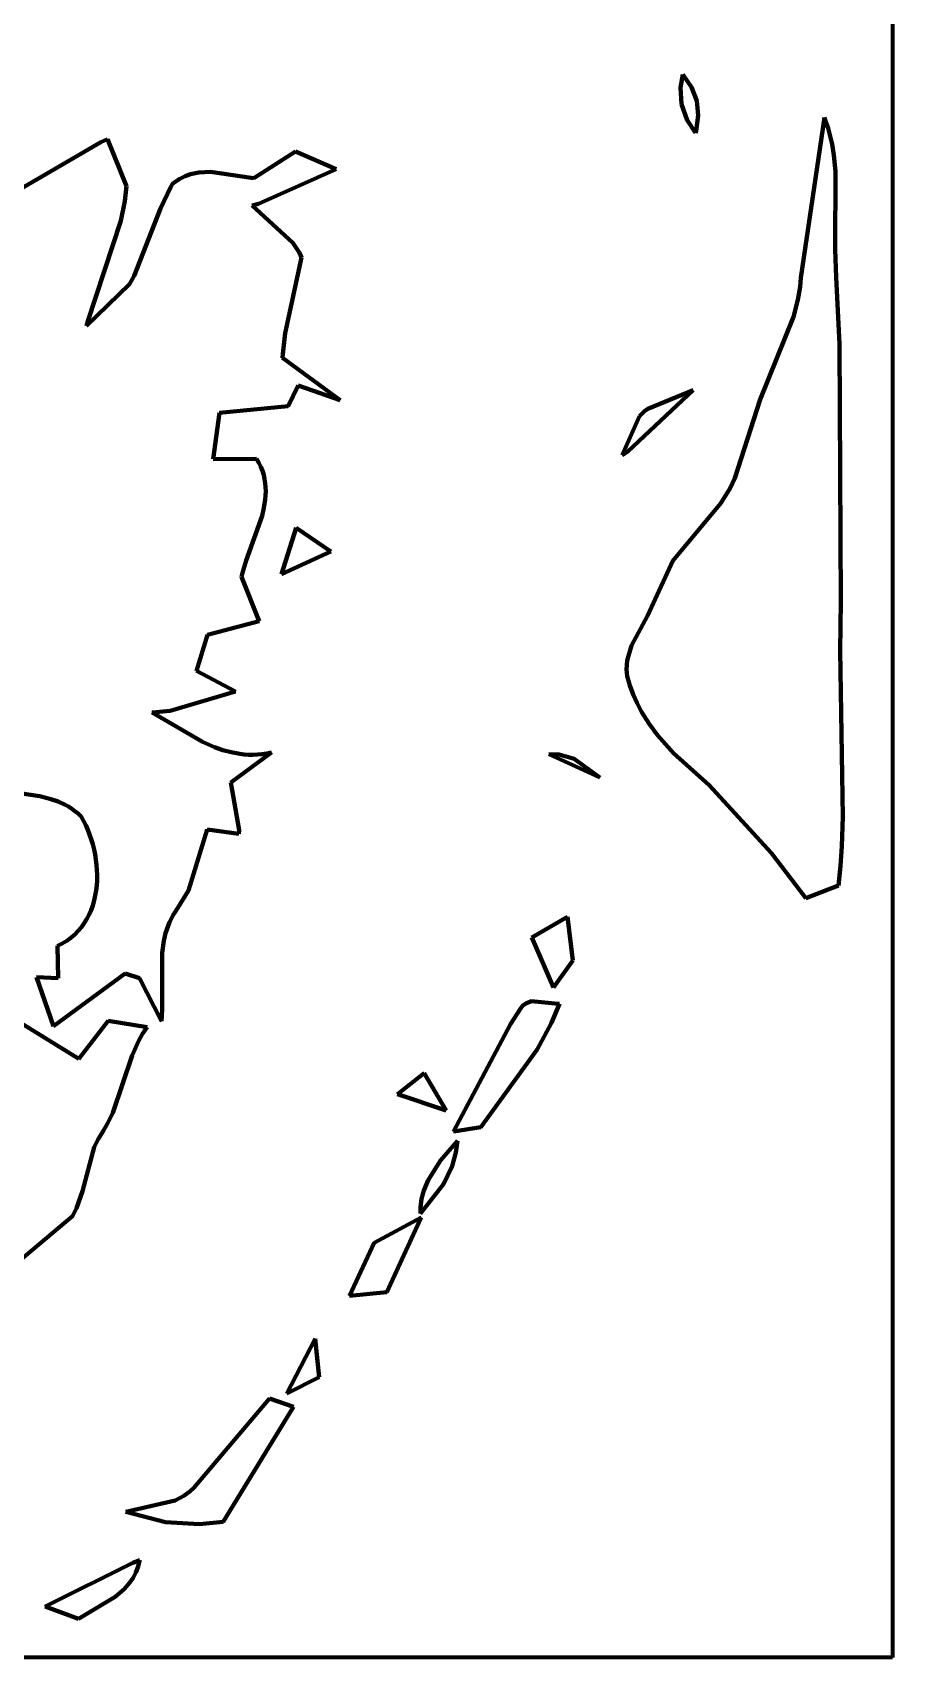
# Model space of a CAD drawing. Header units: millimetres. Extents: x 0 to 3.65, y 0 to 5.24.
# Drawn here: x 2.272 to 3.653, y 0 to 2.608 of the extents above; entities that cross this region are included whole.
import ezdxf

# ---------------------------------------------------------------- set-up
doc = ezdxf.new("R2010")
doc.units = ezdxf.units.MM
doc.layers.add('color#1b1b1dff', color=7, linetype='CONTINUOUS', lineweight=100)
doc.layers.add('color#fcfcfcff', color=7, linetype='CONTINUOUS', lineweight=100)

msp = doc.modelspace()

# ---------------------------------------------------------------- linework, layer by layer
at = {"layer": 'color#1b1b1dff'}
for p, q in [((3.6528, 5.2361), (3.6528, 0)), ((3.3161, 2.5402), (3.3124, 2.5193)), ((3.3302, 2.5199), (3.3161, 2.5402)), ((3.3124, 2.5193), (3.314, 2.4924)), ((3.3385, 2.4977), (3.3302, 2.5199)), ((3.314, 2.4924), (3.3229, 2.4669)), ((3.341, 2.4742), (3.3385, 2.4977)), ((3.3229, 2.4669), (3.3366, 2.4465)), ((3.3375, 2.45), (3.341, 2.4742)), ((3.5434, 2.4711), (3.5058, 2.214)), ((3.5465, 2.4626), (3.5434, 2.4711)), ((3.5493, 2.4541), (3.5465, 2.4626)), ((3.5518, 2.4456), (3.5493, 2.4541)), ((2.3821, 2.4314), (2.2458, 2.3524)), ((2.3926, 2.4365), (2.3821, 2.4314)), ((2.423, 2.3609), (2.3926, 2.4365)), ((3.3366, 2.4465), (3.3375, 2.45)), ((3.5558, 2.4283), (3.5518, 2.4456)), ((3.5586, 2.4109), (3.5558, 2.4283)), ((2.6942, 2.4165), (2.6275, 2.3736)), ((2.7597, 2.3882), (2.6942, 2.4165)), ((3.5612, 2.3845), (3.5586, 2.4109)), ((2.509, 2.373), (2.501, 2.3678)), ((2.5174, 2.377), (2.509, 2.373)), ((2.526, 2.3801), (2.5174, 2.377)), ((2.5394, 2.383), (2.526, 2.3801)), ((2.5579, 2.3842), (2.5394, 2.383)), ((2.6231, 2.3746), (2.5579, 2.3842)), ((2.6275, 2.3736), (2.6231, 2.3746)), ((2.6349, 2.3328), (2.7597, 2.3882)), ((3.5606, 2.2593), (3.5612, 2.3845)), ((2.4203, 2.3368), (2.423, 2.3609)), ((2.4943, 2.36), (2.4777, 2.3251)), ((2.4971, 2.3648), (2.4943, 2.36)), ((2.501, 2.3678), (2.4971, 2.3648)), ((2.4142, 2.3052), (2.4203, 2.3368)), ((2.4777, 2.3251), (2.4354, 2.2169)), ((2.6251, 2.3302), (2.6349, 2.3328)), ((2.69, 2.27), (2.6251, 2.3302)), ((2.3612, 2.1446), (2.4142, 2.3052)), ((2.7009, 2.2538), (2.69, 2.27)), ((2.6776, 2.1251), (2.7043, 2.2467)), ((2.7043, 2.2467), (2.7009, 2.2538)), ((3.5623, 2.2149), (3.5606, 2.2593)), ((2.4354, 2.2169), (2.4277, 2.2035)), ((2.4277, 2.2035), (2.3588, 2.137)), ((3.5045, 2.1997), (3.5009, 2.1786)), ((3.5058, 2.214), (3.5045, 2.1997)), ((3.5677, 2.1073), (3.5623, 2.2149)), ((3.5009, 2.1786), (3.4936, 2.1512)), ((2.3588, 2.137), (2.3612, 2.1446)), ((3.4936, 2.1512), (3.4403, 2.0188)), ((2.6739, 2.0913), (2.6776, 2.1251)), ((2.6737, 2.0856), (2.6739, 2.0913)), ((3.5699, 1.6944), (3.5677, 2.1073)), ((2.7661, 2.0176), (2.6737, 2.0856)), ((2.6828, 2.008), (2.6987, 2.041)), ((2.6987, 2.041), (2.7661, 2.0176)), ((2.5726, 1.9973), (2.6828, 2.008)), ((3.2279, 1.9351), (3.3328, 2.0335)), ((3.3328, 2.0335), (3.2599, 2.0037)), ((3.4403, 2.0188), (3.3995, 1.8922)), ((2.5625, 1.9228), (2.5726, 1.9973)), ((3.2465, 1.9918), (3.2188, 1.9292)), ((3.2549, 2.0001), (3.2465, 1.9918)), ((3.2599, 2.0037), (3.2549, 2.0001)), ((3.2188, 1.9292), (3.2279, 1.9351)), ((2.6318, 1.9237), (2.5625, 1.9228)), ((2.6356, 1.9172), (2.6318, 1.9237)), ((2.6387, 1.9106), (2.6356, 1.9172)), ((2.6413, 1.9041), (2.6387, 1.9106)), ((2.6434, 1.8975), (2.6413, 1.9041)), ((2.6449, 1.891), (2.6434, 1.8975)), ((2.6459, 1.8844), (2.6449, 1.891)), ((2.6465, 1.8778), (2.6459, 1.8844)), ((2.6467, 1.8713), (2.6465, 1.8778)), ((3.3995, 1.8922), (3.3921, 1.8765)), ((2.6438, 1.845), (2.6459, 1.8581)), ((2.6459, 1.8581), (2.6465, 1.8647)), ((2.6465, 1.8647), (2.6467, 1.8713)), ((3.377, 1.8523), (3.3003, 1.7598)), ((3.3921, 1.8765), (3.377, 1.8523)), ((2.6153, 1.7601), (2.6407, 1.8319)), ((2.6407, 1.8319), (2.6438, 1.845)), ((2.6956, 1.8128), (2.6722, 1.7383)), ((2.7511, 1.7745), (2.6956, 1.8128)), ((2.6722, 1.7383), (2.7511, 1.7745)), ((2.6095, 1.7407), (2.6153, 1.7601)), ((3.3003, 1.7598), (3.2596, 1.6715)), ((2.6079, 1.7342), (2.6095, 1.7407)), ((2.6361, 1.6632), (2.6079, 1.7342)), ((3.2596, 1.6715), (3.2337, 1.6238)), ((3.5687, 1.6158), (3.5699, 1.6944)), ((2.5532, 1.6411), (2.6361, 1.6632)), ((2.5354, 1.5834), (2.5532, 1.6411)), ((3.2337, 1.6238), (3.2266, 1.5998)), ((3.2266, 1.5998), (3.2256, 1.5856)), ((3.5731, 1.3488), (3.5687, 1.6158)), ((2.5982, 1.5503), (2.5354, 1.5834)), ((3.2256, 1.5856), (3.2269, 1.5747)), ((3.2269, 1.5747), (3.2312, 1.5597)), ((2.493, 1.5188), (2.5982, 1.5503)), ((3.2312, 1.5597), (3.2365, 1.5452)), ((3.2365, 1.5452), (3.2428, 1.5312)), ((2.4642, 1.5163), (2.493, 1.5188)), ((2.5449, 1.4692), (2.4642, 1.5163)), ((3.2428, 1.5312), (3.2499, 1.5177)), ((3.2499, 1.5177), (3.262, 1.4983)), ((3.262, 1.4983), (3.2757, 1.4799)), ((2.5644, 1.4608), (2.5449, 1.4692)), ((2.5777, 1.4562), (2.5644, 1.4608)), ((3.2757, 1.4799), (3.3012, 1.4511)), ((2.5912, 1.4525), (2.5777, 1.4562)), ((2.5906, 1.404), (2.6557, 1.452)), ((2.605, 1.45), (2.5912, 1.4525)), ((2.612, 1.4492), (2.605, 1.45)), ((2.6191, 1.4487), (2.612, 1.4492)), ((2.6262, 1.4486), (2.6191, 1.4487)), ((2.6334, 1.4489), (2.6262, 1.4486)), ((2.6408, 1.4495), (2.6334, 1.4489)), ((2.6482, 1.4505), (2.6408, 1.4495)), ((2.6557, 1.452), (2.6482, 1.4505)), ((3.1012, 1.4495), (3.1828, 1.4122)), ((3.1175, 1.449), (3.1012, 1.4495)), ((3.1415, 1.4419), (3.1175, 1.449)), ((3.1828, 1.4122), (3.1415, 1.4419)), ((3.3012, 1.4511), (3.3584, 1.3998)), ((2.2024, 1.3938), (2.2838, 1.3822)), ((2.2838, 1.3822), (2.3018, 1.3775)), ((2.6042, 1.3274), (2.5906, 1.404)), ((3.3584, 1.3998), (3.4585, 1.2905)), ((2.3018, 1.3775), (2.3134, 1.3734)), ((2.3134, 1.3734), (2.3246, 1.3683)), ((2.3246, 1.3683), (2.33, 1.3653)), ((2.33, 1.3653), (2.3353, 1.3619)), ((2.3353, 1.3619), (2.3404, 1.3582)), ((2.3404, 1.3582), (2.3454, 1.3541)), ((2.3454, 1.3541), (2.3502, 1.3497)), ((2.3502, 1.3497), (2.354, 1.3428)), ((2.354, 1.3428), (2.3576, 1.3357)), ((2.3576, 1.3357), (2.3609, 1.3283)), ((3.5714, 1.3017), (3.5731, 1.3488)), ((2.3609, 1.3283), (2.3639, 1.3207)), ((2.3639, 1.3207), (2.3666, 1.3129)), ((2.3666, 1.3129), (2.369, 1.3049)), ((2.369, 1.3049), (2.371, 1.2968)), ((2.5229, 1.2307), (2.5525, 1.3287)), ((2.5525, 1.3287), (2.6032, 1.3216)), ((2.6032, 1.3216), (2.6042, 1.3274)), ((2.371, 1.2968), (2.3727, 1.2886)), ((2.3727, 1.2886), (2.3741, 1.2803)), ((2.3741, 1.2803), (2.3751, 1.272)), ((3.4585, 1.2905), (3.5135, 1.2186)), ((3.5693, 1.2704), (3.5714, 1.3017)), ((2.3751, 1.272), (2.3757, 1.2636)), ((2.3757, 1.2636), (2.376, 1.2553)), ((2.376, 1.2553), (2.3759, 1.247)), ((3.5663, 1.239), (3.5693, 1.2704)), ((2.3744, 1.2305), (2.373, 1.2225)), ((2.3753, 1.2387), (2.3744, 1.2305)), ((2.3759, 1.247), (2.3753, 1.2387)), ((2.5056, 1.2027), (2.5229, 1.2307)), ((3.5135, 1.2186), (3.5663, 1.239)), ((2.369, 1.2069), (2.3663, 1.1994)), ((2.3712, 1.2146), (2.369, 1.2069)), ((2.373, 1.2225), (2.3712, 1.2146)), ((2.5018, 1.1972), (2.5056, 1.2027)), ((2.3554, 1.1783), (2.3508, 1.1719)), ((2.3596, 1.1851), (2.3554, 1.1783)), ((2.3632, 1.1921), (2.3596, 1.1851)), ((2.3663, 1.1994), (2.3632, 1.1921)), ((2.486, 1.1622), (2.4899, 1.1742)), ((2.4899, 1.1742), (2.4924, 1.1801)), ((2.4924, 1.1801), (2.4952, 1.1859)), ((2.4952, 1.1859), (2.4983, 1.1916)), ((2.4983, 1.1916), (2.5018, 1.1972)), ((3.131, 1.1887), (3.0739, 1.1555)), ((3.1395, 1.1186), (3.131, 1.1887)), ((2.3272, 1.15), (2.32, 1.1457)), ((2.3339, 1.1549), (2.3272, 1.15)), ((2.3401, 1.1602), (2.3339, 1.1549)), ((2.3457, 1.1659), (2.3401, 1.1602)), ((2.3508, 1.1719), (2.3457, 1.1659)), ((2.4804, 1.1309), (2.4831, 1.1498)), ((2.4831, 1.1498), (2.486, 1.1622)), ((3.0739, 1.1555), (3.1086, 1.0753)), ((2.32, 1.1457), (2.3122, 1.1418)), ((2.3122, 1.1418), (2.3134, 1.0903)), ((2.4802, 1.0399), (2.4804, 1.1309)), ((2.3058, 1.0132), (2.4211, 1.0977)), ((2.4211, 1.0977), (2.4441, 1.0899)), ((3.1086, 1.0753), (3.1395, 1.1186)), ((2.3134, 1.0903), (2.2787, 1.0916)), ((2.2787, 1.0916), (2.3058, 1.0132)), ((2.4441, 1.0899), (2.4795, 1.0209)), ((2.3468, 0.9609), (2.2118, 1.0436)), ((3.0596, 1.046), (3.0564, 1.0422)), ((3.065, 1.0501), (3.0596, 1.046)), ((3.073, 1.053), (3.065, 1.0501)), ((3.1162, 1.0488), (3.073, 1.053)), ((3.1055, 1.0186), (3.1183, 1.0487)), ((3.1183, 1.0487), (3.1162, 1.0488)), ((2.3936, 1.0215), (2.3468, 0.9609)), ((2.4562, 1.0113), (2.3936, 1.0215)), ((2.4795, 1.0209), (2.4802, 1.0399)), ((3.0564, 1.0422), (3.0393, 1.0161)), ((3.0825, 0.9758), (3.1055, 1.0186)), ((2.4426, 0.9892), (2.4489, 1.0005)), ((2.4489, 1.0005), (2.4562, 1.0113)), ((3.0393, 1.0161), (2.948, 0.8442)), ((2.4012, 0.8742), (2.4322, 0.9658)), ((2.4322, 0.9658), (2.4426, 0.9892)), ((2.9917, 0.8512), (3.0825, 0.9758)), ((2.9008, 0.9378), (2.8584, 0.9039)), ((2.9361, 0.8775), (2.9008, 0.9378)), ((2.8584, 0.9039), (2.9361, 0.8775)), ((2.3929, 0.8568), (2.4012, 0.8742)), ((2.3775, 0.8318), (2.3828, 0.8402)), ((2.3828, 0.8402), (2.3864, 0.8456)), ((2.3864, 0.8456), (2.3929, 0.8568)), ((2.948, 0.8442), (2.9917, 0.8512)), ((2.3524, 0.7483), (2.3711, 0.8187)), ((2.3711, 0.8187), (2.3775, 0.8318)), ((2.9543, 0.8291), (2.9271, 0.7973)), ((2.9459, 0.7884), (2.952, 0.8105)), ((2.952, 0.8105), (2.9543, 0.8291)), ((2.9271, 0.7973), (2.9072, 0.7662)), ((2.9321, 0.7595), (2.9459, 0.7884)), ((2.895, 0.7125), (2.9321, 0.7595)), ((2.9072, 0.7662), (2.9002, 0.7493)), ((2.3431, 0.7209), (2.3524, 0.7483)), ((2.8968, 0.736), (2.895, 0.7221)), ((2.9002, 0.7493), (2.8968, 0.736)), ((2.2386, 0.626), (2.3364, 0.708)), ((2.3364, 0.708), (2.3431, 0.7209)), ((2.8962, 0.7062), (2.8207, 0.6652)), ((2.8412, 0.5862), (2.8962, 0.7062)), ((2.895, 0.7221), (2.895, 0.7125)), ((2.8207, 0.6652), (2.7813, 0.5804)), ((2.7813, 0.5804), (2.8412, 0.5862)), ((2.7258, 0.5112), (2.6804, 0.4237)), ((2.7324, 0.4497), (2.7258, 0.5112)), ((2.6804, 0.4237), (2.7324, 0.4497)), ((2.6527, 0.4157), (2.531, 0.2723)), ((2.5785, 0.2176), (2.6912, 0.4023)), ((2.6912, 0.4023), (2.6527, 0.4157)), ((2.5249, 0.2665), (2.5152, 0.2593)), ((2.531, 0.2723), (2.5249, 0.2665)), ((2.501, 0.2518), (2.4222, 0.2335)), ((2.5152, 0.2593), (2.501, 0.2518)), ((2.4222, 0.2335), (2.4859, 0.2174)), ((2.4859, 0.2174), (2.5402, 0.2137)), ((2.5402, 0.2137), (2.5785, 0.2176)), ((2.4333, 0.152), (2.2924, 0.0818)), ((2.4443, 0.156), (2.4333, 0.152)), ((2.4338, 0.1281), (2.4383, 0.1366)), ((2.4383, 0.1366), (2.4418, 0.1459)), ((2.4418, 0.1459), (2.4432, 0.1508)), ((2.4432, 0.1508), (2.4443, 0.156)), ((2.4048, 0.0971), (2.4192, 0.1096)), ((2.4192, 0.1096), (2.4285, 0.1202)), ((2.4285, 0.1202), (2.4338, 0.1281)), ((2.2924, 0.0818), (2.3463, 0.0619)), ((2.3463, 0.0619), (2.4048, 0.0971)), ((3.6528, 0), (0, 0))]:
    msp.add_line(p, q, dxfattribs=at)
at = {"layer": 'color#fcfcfcff'}
for p, q in [((3.3124, 2.5193), (3.3161, 2.5402)), ((3.3161, 2.5402), (3.3302, 2.5199)), ((3.314, 2.4924), (3.3124, 2.5193)), ((3.3302, 2.5199), (3.3385, 2.4977)), ((3.3229, 2.4669), (3.314, 2.4924)), ((3.3385, 2.4977), (3.341, 2.4742)), ((3.3366, 2.4465), (3.3229, 2.4669)), ((3.341, 2.4742), (3.3375, 2.45)), ((3.5058, 2.214), (3.5434, 2.4711)), ((3.5434, 2.4711), (3.5465, 2.4626)), ((3.5465, 2.4626), (3.5493, 2.4541)), ((3.5493, 2.4541), (3.5518, 2.4456)), ((2.2458, 2.3524), (2.3821, 2.4314)), ((2.3821, 2.4314), (2.3926, 2.4365)), ((2.3926, 2.4365), (2.423, 2.3609)), ((3.3375, 2.45), (3.3366, 2.4465)), ((3.5518, 2.4456), (3.5558, 2.4283)), ((3.5558, 2.4283), (3.5586, 2.4109)), ((2.6275, 2.3736), (2.6942, 2.4165)), ((2.6942, 2.4165), (2.7597, 2.3882)), ((3.5586, 2.4109), (3.5612, 2.3845)), ((2.501, 2.3678), (2.509, 2.373)), ((2.509, 2.373), (2.5174, 2.377)), ((2.5174, 2.377), (2.526, 2.3801)), ((2.526, 2.3801), (2.5394, 2.383)), ((2.5394, 2.383), (2.5579, 2.3842)), ((2.5579, 2.3842), (2.6231, 2.3746)), ((2.6231, 2.3746), (2.6275, 2.3736)), ((2.7597, 2.3882), (2.6349, 2.3328)), ((3.5612, 2.3845), (3.5606, 2.2593)), ((2.423, 2.3609), (2.4203, 2.3368)), ((2.4777, 2.3251), (2.4943, 2.36)), ((2.4943, 2.36), (2.4971, 2.3648)), ((2.4971, 2.3648), (2.501, 2.3678)), ((2.4203, 2.3368), (2.4142, 2.3052)), ((2.4354, 2.2169), (2.4777, 2.3251)), ((2.6349, 2.3328), (2.6251, 2.3302)), ((2.6251, 2.3302), (2.69, 2.27)), ((2.4142, 2.3052), (2.3612, 2.1446)), ((2.69, 2.27), (2.7009, 2.2538)), ((2.7043, 2.2467), (2.6776, 2.1251)), ((2.7009, 2.2538), (2.7043, 2.2467)), ((3.5606, 2.2593), (3.5623, 2.2149)), ((2.4277, 2.2035), (2.4354, 2.2169)), ((2.3588, 2.137), (2.4277, 2.2035)), ((3.5009, 2.1786), (3.5045, 2.1997)), ((3.5045, 2.1997), (3.5058, 2.214)), ((3.5623, 2.2149), (3.5677, 2.1073)), ((3.4936, 2.1512), (3.5009, 2.1786)), ((2.3612, 2.1446), (2.3588, 2.137)), ((3.4403, 2.0188), (3.4936, 2.1512)), ((2.6776, 2.1251), (2.6739, 2.0913)), ((2.6739, 2.0913), (2.6737, 2.0856)), ((3.5677, 2.1073), (3.5699, 1.6944)), ((2.6737, 2.0856), (2.7661, 2.0176)), ((2.6987, 2.041), (2.6828, 2.008)), ((2.7661, 2.0176), (2.6987, 2.041)), ((2.6828, 2.008), (2.5726, 1.9973)), ((3.3328, 2.0335), (3.2279, 1.9351)), ((3.2599, 2.0037), (3.3328, 2.0335)), ((3.3995, 1.8922), (3.4403, 2.0188)), ((2.5726, 1.9973), (2.5625, 1.9228)), ((3.2188, 1.9292), (3.2465, 1.9918)), ((3.2465, 1.9918), (3.2549, 2.0001)), ((3.2549, 2.0001), (3.2599, 2.0037)), ((3.2279, 1.9351), (3.2188, 1.9292)), ((2.5625, 1.9228), (2.6318, 1.9237)), ((2.6318, 1.9237), (2.6356, 1.9172)), ((2.6356, 1.9172), (2.6387, 1.9106)), ((2.6387, 1.9106), (2.6413, 1.9041)), ((2.6413, 1.9041), (2.6434, 1.8975)), ((2.6434, 1.8975), (2.6449, 1.891)), ((2.6449, 1.891), (2.6459, 1.8844)), ((2.6459, 1.8844), (2.6465, 1.8778)), ((2.6465, 1.8778), (2.6467, 1.8713)), ((3.3921, 1.8765), (3.3995, 1.8922)), ((2.6459, 1.8581), (2.6438, 1.845)), ((2.6465, 1.8647), (2.6459, 1.8581)), ((2.6467, 1.8713), (2.6465, 1.8647)), ((3.3003, 1.7598), (3.377, 1.8523)), ((3.377, 1.8523), (3.3921, 1.8765)), ((2.6407, 1.8319), (2.6153, 1.7601)), ((2.6438, 1.845), (2.6407, 1.8319)), ((2.6722, 1.7383), (2.6956, 1.8128)), ((2.6956, 1.8128), (2.7511, 1.7745)), ((2.7511, 1.7745), (2.6722, 1.7383)), ((2.6153, 1.7601), (2.6095, 1.7407)), ((3.2596, 1.6715), (3.3003, 1.7598)), ((2.6095, 1.7407), (2.6079, 1.7342)), ((2.6079, 1.7342), (2.6361, 1.6632)), ((3.2337, 1.6238), (3.2596, 1.6715)), ((3.5699, 1.6944), (3.5687, 1.6158)), ((2.6361, 1.6632), (2.5532, 1.6411)), ((2.5532, 1.6411), (2.5354, 1.5834)), ((3.2266, 1.5998), (3.2337, 1.6238)), ((3.2256, 1.5856), (3.2266, 1.5998)), ((3.5687, 1.6158), (3.5731, 1.3488)), ((2.5354, 1.5834), (2.5982, 1.5503)), ((3.2269, 1.5747), (3.2256, 1.5856)), ((3.2312, 1.5597), (3.2269, 1.5747)), ((2.5982, 1.5503), (2.493, 1.5188)), ((3.2365, 1.5452), (3.2312, 1.5597)), ((3.2428, 1.5312), (3.2365, 1.5452)), ((2.493, 1.5188), (2.4642, 1.5163)), ((2.4642, 1.5163), (2.5449, 1.4692)), ((3.2499, 1.5177), (3.2428, 1.5312)), ((3.262, 1.4983), (3.2499, 1.5177)), ((3.2757, 1.4799), (3.262, 1.4983)), ((2.5449, 1.4692), (2.5644, 1.4608)), ((2.5644, 1.4608), (2.5777, 1.4562)), ((3.3012, 1.4511), (3.2757, 1.4799)), ((2.5777, 1.4562), (2.5912, 1.4525)), ((2.6557, 1.452), (2.5906, 1.404)), ((2.5912, 1.4525), (2.605, 1.45)), ((2.605, 1.45), (2.612, 1.4492)), ((2.612, 1.4492), (2.6191, 1.4487)), ((2.6191, 1.4487), (2.6262, 1.4486)), ((2.6262, 1.4486), (2.6334, 1.4489)), ((2.6334, 1.4489), (2.6408, 1.4495)), ((2.6408, 1.4495), (2.6482, 1.4505)), ((2.6482, 1.4505), (2.6557, 1.452)), ((3.1012, 1.4495), (3.1175, 1.449)), ((3.1828, 1.4122), (3.1012, 1.4495)), ((3.1175, 1.449), (3.1415, 1.4419)), ((3.1415, 1.4419), (3.1828, 1.4122)), ((3.3584, 1.3998), (3.3012, 1.4511)), ((2.2838, 1.3822), (2.2024, 1.3938)), ((2.3018, 1.3775), (2.2838, 1.3822)), ((2.5906, 1.404), (2.6042, 1.3274)), ((3.4585, 1.2905), (3.3584, 1.3998)), ((2.3134, 1.3734), (2.3018, 1.3775)), ((2.3246, 1.3683), (2.3134, 1.3734)), ((2.33, 1.3653), (2.3246, 1.3683)), ((2.3353, 1.3619), (2.33, 1.3653)), ((2.3404, 1.3582), (2.3353, 1.3619)), ((2.3454, 1.3541), (2.3404, 1.3582)), ((2.3502, 1.3497), (2.3454, 1.3541)), ((2.354, 1.3428), (2.3502, 1.3497)), ((2.3576, 1.3357), (2.354, 1.3428)), ((2.3609, 1.3283), (2.3576, 1.3357)), ((3.5731, 1.3488), (3.5714, 1.3017)), ((2.3639, 1.3207), (2.3609, 1.3283)), ((2.3666, 1.3129), (2.3639, 1.3207)), ((2.369, 1.3049), (2.3666, 1.3129)), ((2.371, 1.2968), (2.369, 1.3049)), ((2.5525, 1.3287), (2.5229, 1.2307)), ((2.6032, 1.3216), (2.5525, 1.3287)), ((2.6042, 1.3274), (2.6032, 1.3216)), ((2.3727, 1.2886), (2.371, 1.2968)), ((2.3741, 1.2803), (2.3727, 1.2886)), ((2.3751, 1.272), (2.3741, 1.2803)), ((3.5135, 1.2186), (3.4585, 1.2905)), ((3.5714, 1.3017), (3.5693, 1.2704)), ((2.3757, 1.2636), (2.3751, 1.272)), ((2.376, 1.2553), (2.3757, 1.2636)), ((2.3759, 1.247), (2.376, 1.2553)), ((3.5693, 1.2704), (3.5663, 1.239)), ((2.373, 1.2225), (2.3744, 1.2305)), ((2.3744, 1.2305), (2.3753, 1.2387)), ((2.3753, 1.2387), (2.3759, 1.247)), ((2.5229, 1.2307), (2.5056, 1.2027)), ((3.5663, 1.239), (3.5135, 1.2186)), ((2.3663, 1.1994), (2.369, 1.2069)), ((2.369, 1.2069), (2.3712, 1.2146)), ((2.3712, 1.2146), (2.373, 1.2225)), ((2.5056, 1.2027), (2.5018, 1.1972)), ((2.3508, 1.1719), (2.3554, 1.1783)), ((2.3554, 1.1783), (2.3596, 1.1851)), ((2.3596, 1.1851), (2.3632, 1.1921)), ((2.3632, 1.1921), (2.3663, 1.1994)), ((2.4899, 1.1742), (2.486, 1.1622)), ((2.4924, 1.1801), (2.4899, 1.1742)), ((2.4952, 1.1859), (2.4924, 1.1801)), ((2.4983, 1.1916), (2.4952, 1.1859)), ((2.5018, 1.1972), (2.4983, 1.1916)), ((3.0739, 1.1555), (3.131, 1.1887)), ((3.131, 1.1887), (3.1395, 1.1186)), ((2.32, 1.1457), (2.3272, 1.15)), ((2.3272, 1.15), (2.3339, 1.1549)), ((2.3339, 1.1549), (2.3401, 1.1602)), ((2.3401, 1.1602), (2.3457, 1.1659)), ((2.3457, 1.1659), (2.3508, 1.1719)), ((2.4831, 1.1498), (2.4804, 1.1309)), ((2.486, 1.1622), (2.4831, 1.1498)), ((3.1086, 1.0753), (3.0739, 1.1555)), ((2.3122, 1.1418), (2.32, 1.1457)), ((2.3134, 1.0903), (2.3122, 1.1418)), ((2.4804, 1.1309), (2.4802, 1.0399)), ((2.4211, 1.0977), (2.3058, 1.0132)), ((2.4441, 1.0899), (2.4211, 1.0977)), ((3.1395, 1.1186), (3.1086, 1.0753)), ((2.3058, 1.0132), (2.2787, 1.0916)), ((2.2787, 1.0916), (2.3134, 1.0903)), ((2.4795, 1.0209), (2.4441, 1.0899)), ((2.2118, 1.0436), (2.3468, 0.9609)), ((3.0564, 1.0422), (3.0596, 1.046)), ((3.0596, 1.046), (3.065, 1.0501)), ((3.065, 1.0501), (3.073, 1.053)), ((3.073, 1.053), (3.1162, 1.0488)), ((3.1183, 1.0487), (3.1055, 1.0186)), ((3.1162, 1.0488), (3.1183, 1.0487)), ((2.3468, 0.9609), (2.3936, 1.0215)), ((2.3936, 1.0215), (2.4562, 1.0113)), ((2.4802, 1.0399), (2.4795, 1.0209)), ((3.0393, 1.0161), (3.0564, 1.0422)), ((3.1055, 1.0186), (3.0825, 0.9758)), ((2.4489, 1.0005), (2.4426, 0.9892)), ((2.4562, 1.0113), (2.4489, 1.0005)), ((2.948, 0.8442), (3.0393, 1.0161)), ((2.4322, 0.9658), (2.4012, 0.8742)), ((2.4426, 0.9892), (2.4322, 0.9658)), ((3.0825, 0.9758), (2.9917, 0.8512)), ((2.8584, 0.9039), (2.9008, 0.9378)), ((2.9008, 0.9378), (2.9361, 0.8775)), ((2.9361, 0.8775), (2.8584, 0.9039)), ((2.4012, 0.8742), (2.3929, 0.8568)), ((2.3828, 0.8402), (2.3775, 0.8318)), ((2.3864, 0.8456), (2.3828, 0.8402)), ((2.3929, 0.8568), (2.3864, 0.8456)), ((2.9917, 0.8512), (2.948, 0.8442)), ((2.3711, 0.8187), (2.3524, 0.7483)), ((2.3775, 0.8318), (2.3711, 0.8187)), ((2.9271, 0.7973), (2.9543, 0.8291)), ((2.952, 0.8105), (2.9459, 0.7884)), ((2.9543, 0.8291), (2.952, 0.8105)), ((2.9072, 0.7662), (2.9271, 0.7973)), ((2.9459, 0.7884), (2.9321, 0.7595)), ((2.9321, 0.7595), (2.895, 0.7125)), ((2.9002, 0.7493), (2.9072, 0.7662)), ((2.3524, 0.7483), (2.3431, 0.7209)), ((2.895, 0.7221), (2.8968, 0.736)), ((2.8968, 0.736), (2.9002, 0.7493)), ((2.3364, 0.708), (2.2386, 0.626)), ((2.3431, 0.7209), (2.3364, 0.708)), ((2.8207, 0.6652), (2.8962, 0.7062)), ((2.8962, 0.7062), (2.8412, 0.5862)), ((2.895, 0.7125), (2.895, 0.7221)), ((2.7813, 0.5804), (2.8207, 0.6652)), ((2.8412, 0.5862), (2.7813, 0.5804)), ((2.6804, 0.4237), (2.7258, 0.5112)), ((2.7258, 0.5112), (2.7324, 0.4497)), ((2.7324, 0.4497), (2.6804, 0.4237)), ((2.531, 0.2723), (2.6527, 0.4157)), ((2.6912, 0.4023), (2.5785, 0.2176)), ((2.6527, 0.4157), (2.6912, 0.4023)), ((2.5152, 0.2593), (2.5249, 0.2665)), ((2.5249, 0.2665), (2.531, 0.2723)), ((2.4222, 0.2335), (2.501, 0.2518)), ((2.501, 0.2518), (2.5152, 0.2593)), ((2.4859, 0.2174), (2.4222, 0.2335)), ((2.5402, 0.2137), (2.4859, 0.2174)), ((2.5785, 0.2176), (2.5402, 0.2137)), ((2.2924, 0.0818), (2.4333, 0.152)), ((2.4333, 0.152), (2.4443, 0.156)), ((2.4383, 0.1366), (2.4338, 0.1281)), ((2.4418, 0.1459), (2.4383, 0.1366)), ((2.4432, 0.1508), (2.4418, 0.1459)), ((2.4443, 0.156), (2.4432, 0.1508)), ((2.4192, 0.1096), (2.4048, 0.0971)), ((2.4285, 0.1202), (2.4192, 0.1096)), ((2.4338, 0.1281), (2.4285, 0.1202)), ((2.3463, 0.0619), (2.2924, 0.0818)), ((2.4048, 0.0971), (2.3463, 0.0619))]:
    msp.add_line(p, q, dxfattribs=at)

doc.saveas('drawing.dxf')
